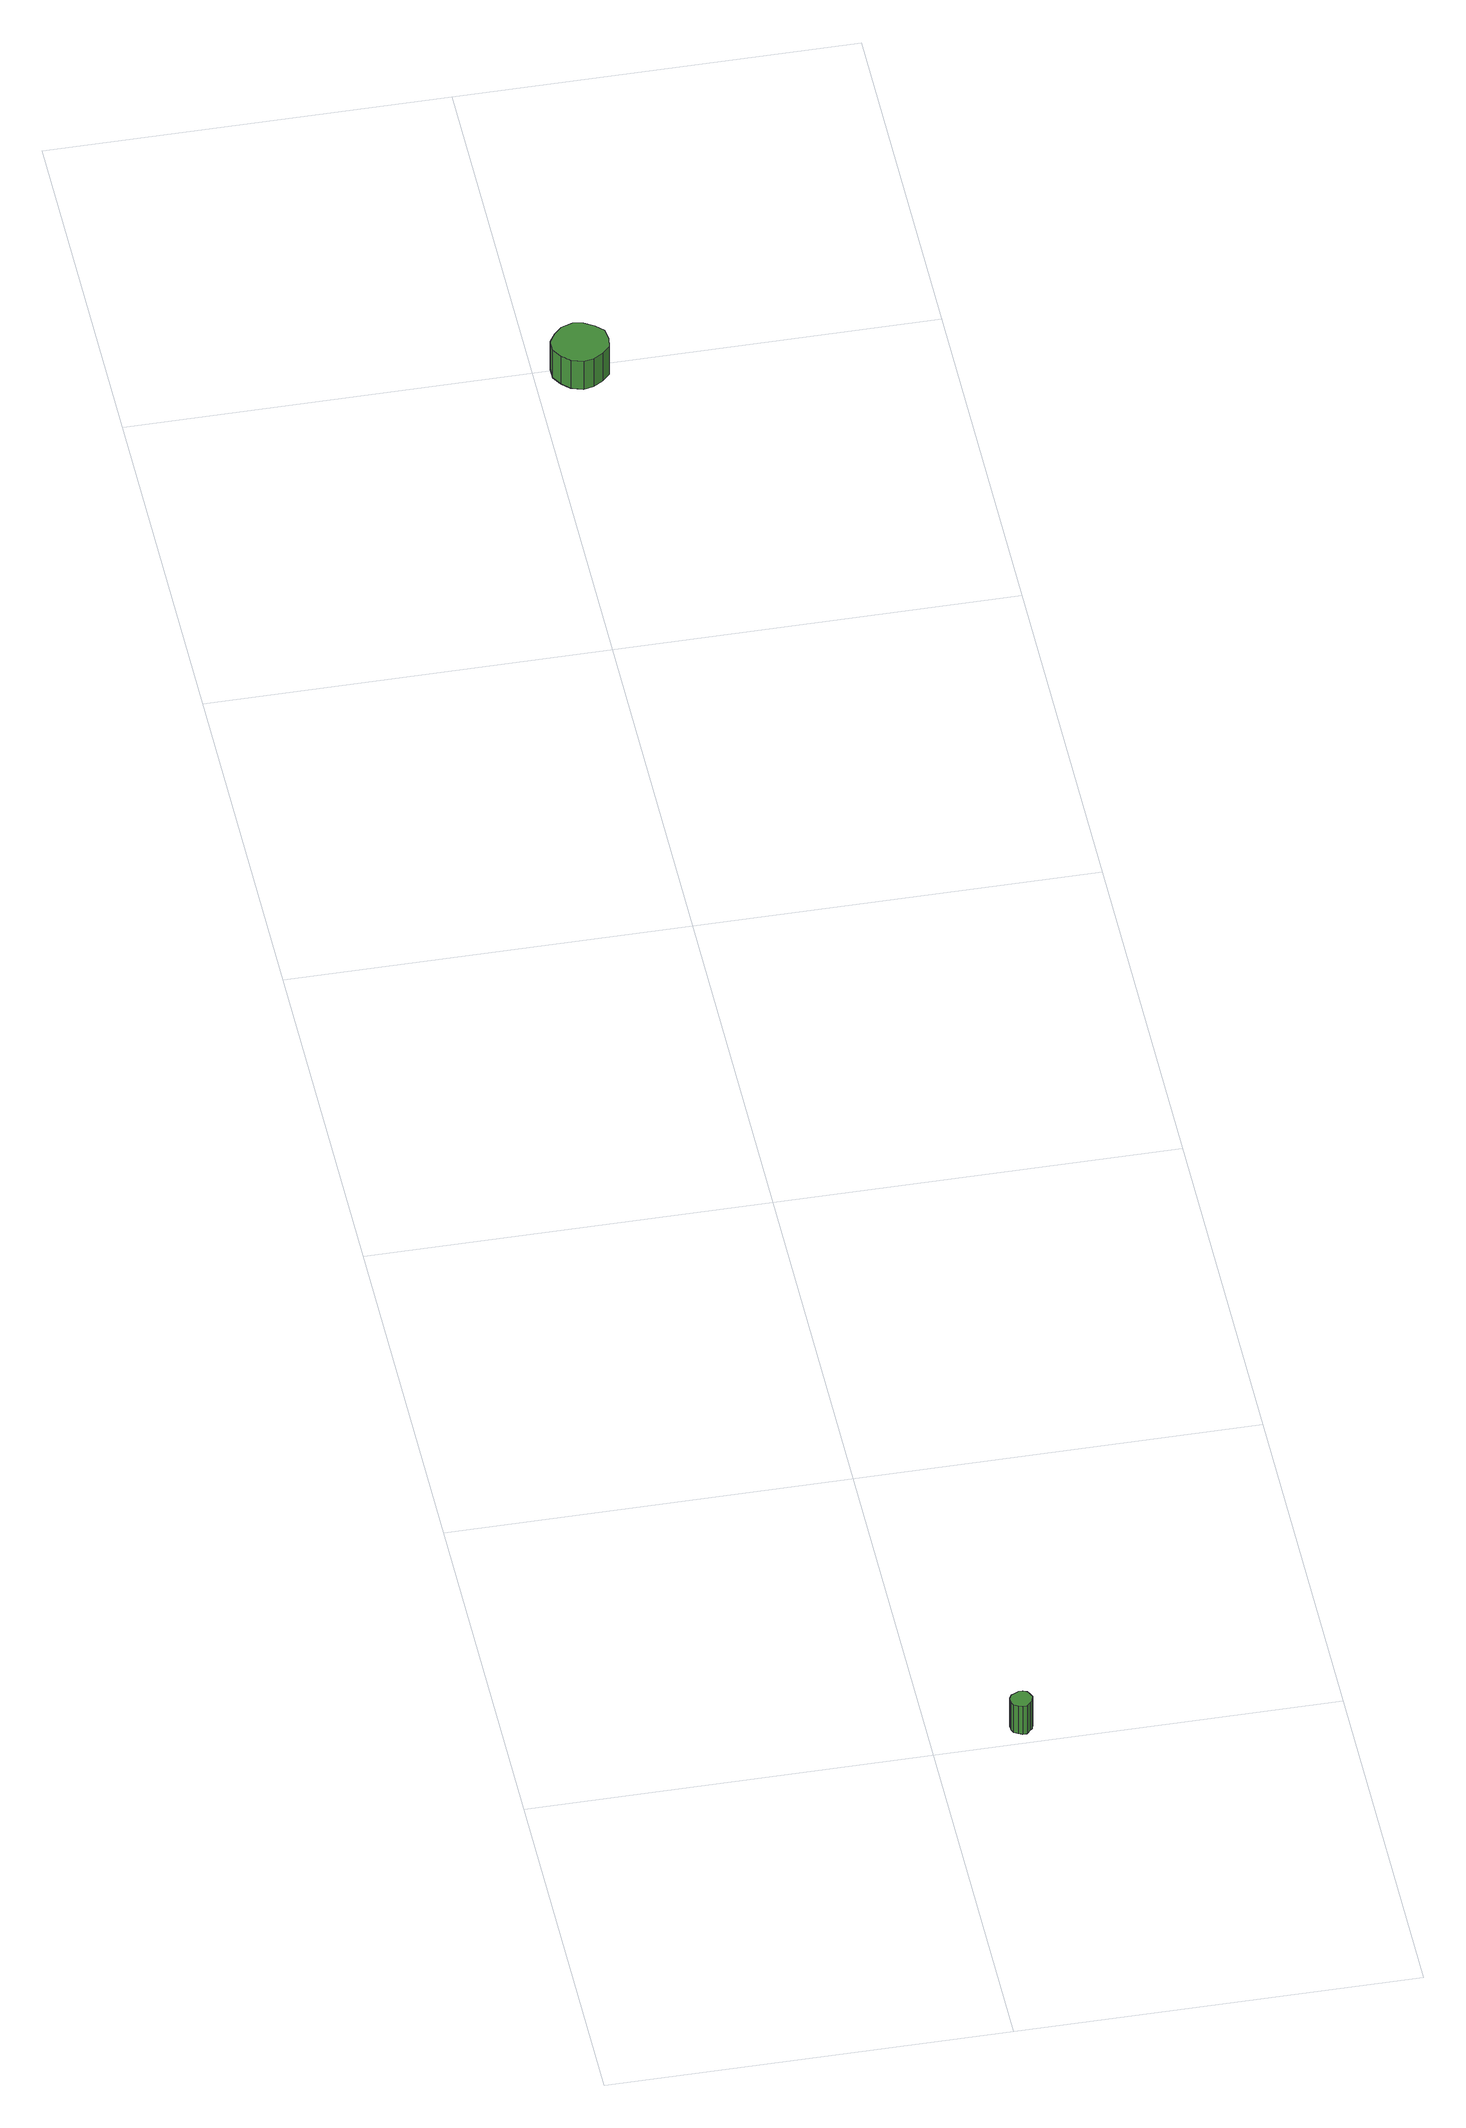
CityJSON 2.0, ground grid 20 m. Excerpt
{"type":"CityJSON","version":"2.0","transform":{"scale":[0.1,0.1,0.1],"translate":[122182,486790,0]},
"CityObjects":{
"tree1":{"type":"SolitaryVegetationObject","attributes":{"function":"something"},"geometry":[{"type":"MultiSurface","lod":"1","boundaries":[[[0,1,2,3,4,5,6,7,8,9,10,11,12,13,14]],[[15,16,17,18,19,20,21,22,23,24,25,26,27,28,29]],[[0,29,28,1]],[[1,28,27,2]],[[2,27,26,3]],[[3,26,25,4]],[[4,25,24,5]],[[5,24,23,6]],[[6,23,22,7]],[[7,22,21,8]],[[8,21,20,9]],[[9,20,19,10]],[[10,19,18,11]],[[11,18,17,12]],[[12,17,16,13]],[[13,16,15,14]],[[14,15,29,0]]]}]},
"tree2":{"type":"SolitaryVegetationObject","attributes":{"function":"something"},"geometry":[{"type":"MultiSurface","lod":"1","boundaries":[[[30,31,32,33,34,35,36,37,38,39,40,41,42,43,44]],[[45,46,47,48,49,50,51,52,53,54,55,56,57,58,59]],[[30,59,58,31]],[[31,58,57,32]],[[32,57,56,33]],[[33,56,55,34]],[[34,55,54,35]],[[35,54,53,36]],[[36,53,52,37]],[[37,52,51,38]],[[38,51,50,39]],[[39,50,49,40]],[[40,49,48,41]],[[41,48,47,42]],[[42,47,46,43]],[[43,46,45,44]],[[44,45,59,30]]]}]}
},
"vertices":[
[50,8,24],[49,10,24],[48,12,24],[46,13,24],[44,13,24],[42,12,24],[40,11,24],[39,9,24],[39,6,24],[40,4,24],[42,3,24],[44,2,24],[46,2,24],[48,4,24],[49,5,24],[49,5,6],[48,4,6],[46,2,6],[44,2,6],[42,3,6],[40,4,6],[39,6,6],[39,9,6],[40,11,6],[42,12,6],[44,13,6],[46,13,6],[48,12,6],[49,10,6],[50,8,6],
[37,998,20],[36,1004,20],[32,1008,20],[27,1011,20],[22,1012,20],[16,1010,20],[12,1006,20],[9,1001,20],[9,995,20],[12,990,20],[16,986,20],[22,984,20],[27,985,20],[32,988,20],[36,992,20],[36,992,2],[32,988,2],[27,985,2],[22,984,2],[16,986,2],[12,990,2],[9,995,2],[9,1001,2],[12,1006,2],[16,1010,2],[22,1012,2],[27,1011,2],[32,1008,2],[36,1004,2],[37,998,2]
]}
